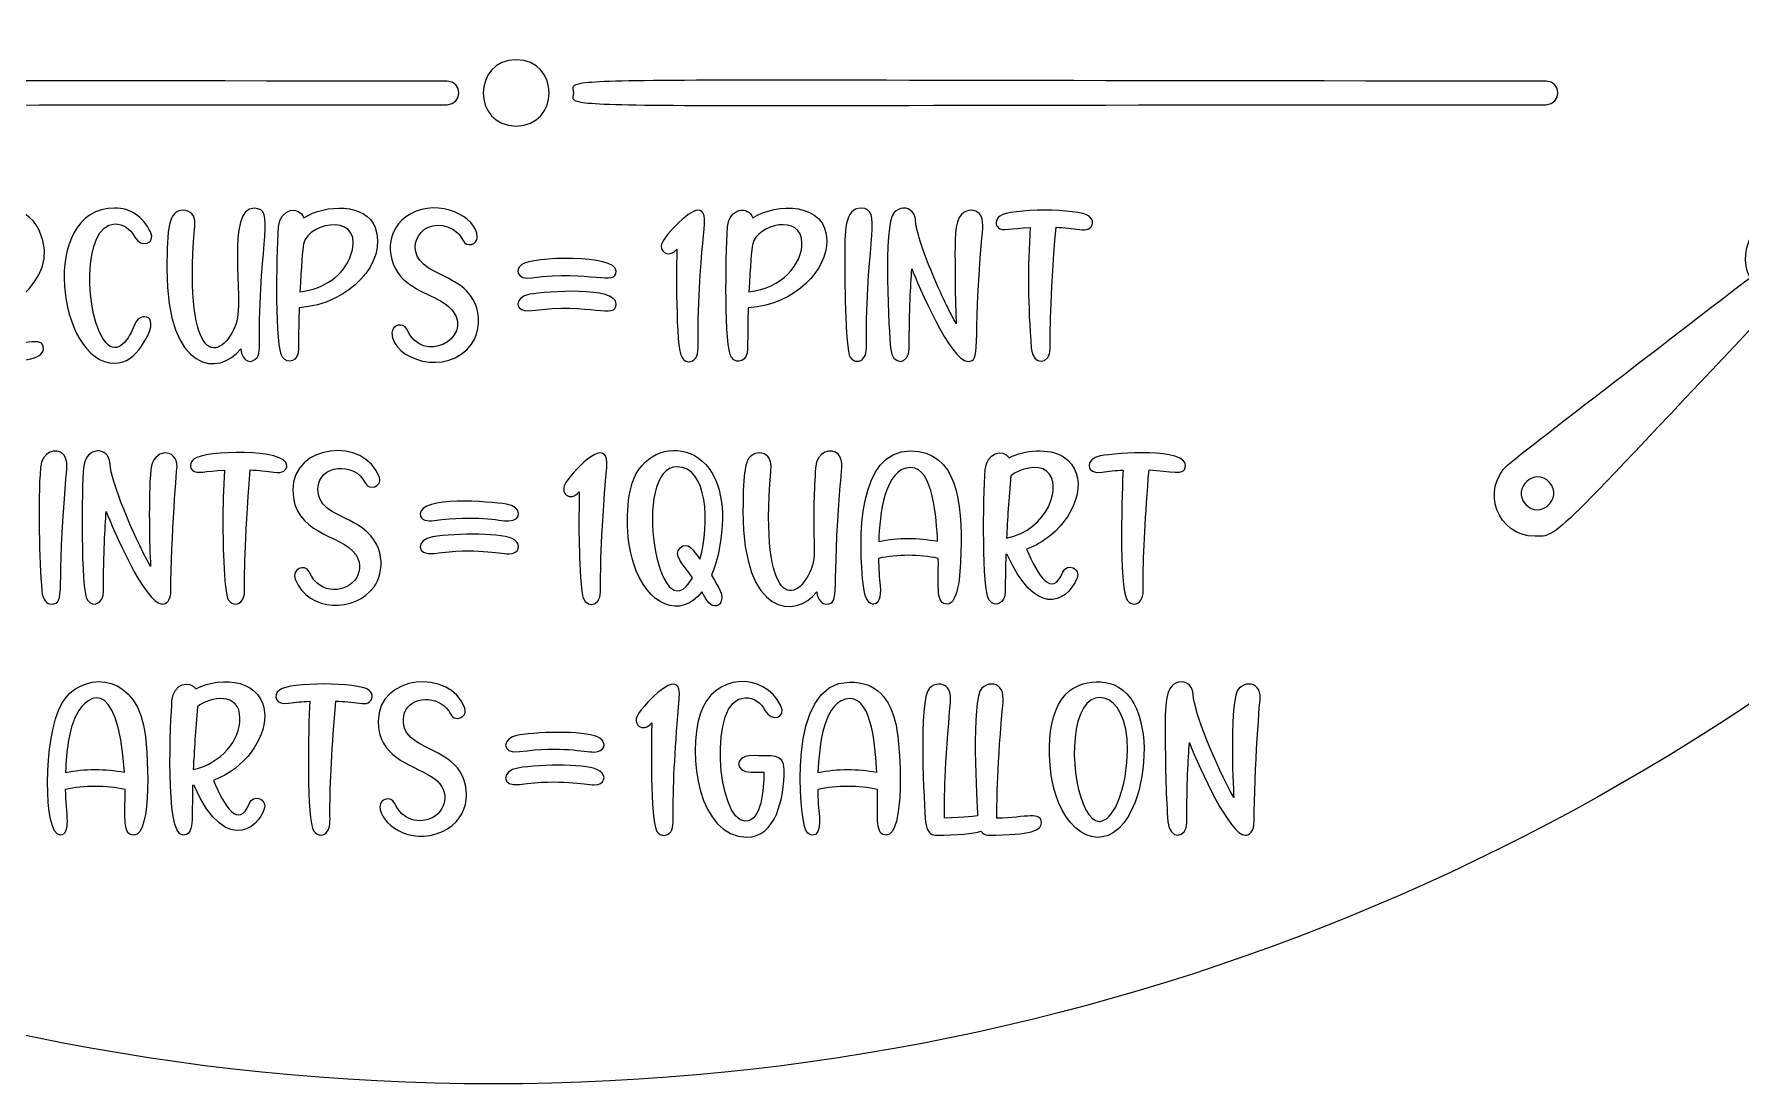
# Model space of a CAD drawing. Header units: inches. Extents: x 22.21 to 28.21, y -9.08 to -3.08.
# Drawn here: x 24.603 to 26.864, y -9.083 to -7.692 of the extents above; entities that cross this region are included whole.
import ezdxf

# ---------------------------------------------------------------- set-up
doc = ezdxf.new("R2010")
doc.units = ezdxf.units.IN
doc.header["$MEASUREMENT"] = 0
doc.layers.add('_U+0421_U+043B_U+043E_U+0439 1', color=7, linetype='Continuous')

msp = doc.modelspace()

# ---------------------------------------------------------------- linework, layer by layer
at = {"layer": '_U+0421_U+043B_U+043E_U+0439 1', "color": 1, "lineweight": 9, "true_color": 0xff0000}
msp.add_open_spline([(25.2111, -3.0833), (23.5543, -3.0833), (22.2111, -4.4265), (22.2111, -6.0833), (22.2111, -7.7402), (23.5543, -9.0833), (25.2111, -9.0833), (26.868, -9.0833), (28.2111, -7.7402), (28.2111, -6.0833), (28.2111, -4.4265), (26.868, -3.0833), (25.2111, -3.0833)], degree=3, knots=[0, 0, 0, 0, 1, 1, 1, 2, 2, 2, 3, 3, 3, 4, 4, 4, 4], dxfattribs=at)
at = {"layer": '_U+0421_U+043B_U+043E_U+0439 1', "color": 7, "lineweight": 9, "true_color": 0xffffff}
for points, knots in [([(25.2413, -7.8138), (25.1831, -7.8138), (25.1832, -7.7259), (25.2413, -7.7259), (25.2994, -7.7259), (25.2993, -7.8138), (25.2413, -7.8138)], [0, 0, 0, 0, 1, 1, 1, 2, 2, 2, 2]), ([(25.1498, -7.7855), (23.7851, -7.7855), (23.8612, -7.7929), (23.8612, -7.7698), (23.8612, -7.7467), (23.7854, -7.7542), (25.1498, -7.7542), (25.1704, -7.7542), (25.1704, -7.7855), (25.1498, -7.7855)], [0, 0, 0, 0, 1, 1, 1, 2, 2, 2, 3, 3, 3, 3]), ([(26.6057, -7.7855), (25.241, -7.7855), (25.3171, -7.7929), (25.3171, -7.7698), (25.3171, -7.7467), (25.2413, -7.7542), (26.6057, -7.7542), (26.6263, -7.7542), (26.6263, -7.7855), (26.6057, -7.7855)], [0, 0, 0, 0, 1, 1, 1, 2, 2, 2, 3, 3, 3, 3]), ([(26.8758, -8.0148), (26.8521, -8.0329), (26.5706, -8.2488), (26.555, -8.2628), (26.519, -8.295), (26.5403, -8.3576), (26.5913, -8.3576), (26.6222, -8.3576), (26.6121, -8.3626), (26.9073, -8.0503), (26.9839, -8.1037), (27.1291, -7.9316), (27.0748, -7.8709), (27.0209, -7.8105), (26.8344, -7.9356), (26.8758, -8.0148)], [0, 0, 0, 0, 1, 1, 1, 2, 2, 2, 3, 3, 3, 4, 4, 4, 5, 5, 5, 5]), ([(25.158, -8.0598), (25.1443, -8.0408), (25.1137, -8.0374), (25.0916, -8.0166), (25.0683, -7.9946), (25.066, -7.9494), (25.1015, -7.93), (25.1388, -7.9096), (25.1898, -7.9339), (25.1898, -7.961), (25.1898, -7.9709), (25.1755, -7.9755), (25.1704, -7.9649), (25.1677, -7.9592), (25.1634, -7.9545), (25.1576, -7.9511), (25.1188, -7.9281), (25.0863, -7.9778), (25.1249, -8.0017), (25.1471, -8.0155), (25.175, -8.0219), (25.1869, -8.049), (25.193, -8.0628), (25.194, -8.0867), (25.1823, -8.1027), (25.1498, -8.1473), (25.0767, -8.1232), (25.0767, -8.0879), (25.0767, -8.0771), (25.0919, -8.0735), (25.0962, -8.0831), (25.1179, -8.1318), (25.1835, -8.095), (25.158, -8.0598)], [0, 0, 0, 0, 1, 1, 1, 2, 2, 2, 3, 3, 3, 4, 4, 4, 5, 5, 5, 6, 6, 6, 7, 7, 7, 8, 8, 8, 9, 9, 9, 10, 10, 10, 11, 11, 11, 11]), ([(24.5295, -8.1028), (24.5907, -8.1066), (24.6151, -8.0903), (24.6151, -8.1088), (24.6151, -8.1246), (24.5804, -8.1257), (24.5512, -8.1257), (24.5226, -8.1257), (24.5148, -8.1242), (24.5113, -8.1229), (24.4927, -8.116), (24.5084, -8.0731), (24.533, -8.049), (24.5629, -8.0197), (24.5843, -8.0082), (24.5843, -7.98), (24.5843, -7.9353), (24.5382, -7.9345), (24.5239, -7.9683), (24.5221, -7.9722), (24.5186, -7.9744), (24.514, -7.9744), (24.4878, -7.9744), (24.5148, -7.9226), (24.5603, -7.9226), (24.5847, -7.9226), (24.6012, -7.9343), (24.6093, -7.9519), (24.644, -8.0265), (24.5428, -8.0593), (24.5295, -8.1028)], [0, 0, 0, 0, 1, 1, 1, 2, 2, 2, 3, 3, 3, 4, 4, 4, 5, 5, 5, 6, 6, 6, 7, 7, 7, 8, 8, 8, 9, 9, 9, 10, 10, 10, 10]), ([(24.6979, -8.1011), (24.713, -8.1186), (24.7285, -8.0973), (24.7365, -8.0754), (24.7417, -8.0606), (24.7753, -8.0605), (24.745, -8.1055), (24.7365, -8.1182), (24.7246, -8.1283), (24.7094, -8.1283), (24.6337, -8.1283), (24.6074, -7.9226), (24.7094, -7.9226), (24.7305, -7.9226), (24.7465, -7.9332), (24.7568, -7.9542), (24.7644, -7.9704), (24.7443, -7.9758), (24.736, -7.961), (24.7297, -7.9493), (24.721, -7.9436), (24.7094, -7.9436), (24.6663, -7.9436), (24.6688, -8.068), (24.6979, -8.1011)], [0, 0, 0, 0, 1, 1, 1, 2, 2, 2, 3, 3, 3, 4, 4, 4, 5, 5, 5, 6, 6, 6, 7, 7, 7, 8, 8, 8, 8]), ([(24.8153, -7.9503), (24.7997, -8.1353), (24.8513, -8.1291), (24.8707, -8.0741), (24.8808, -8.0458), (24.8559, -7.921), (24.8946, -7.9227), (24.9223, -7.9236), (24.9012, -7.9639), (24.9012, -8.0935), (24.9012, -8.1014), (24.9024, -8.1145), (24.898, -8.1206), (24.8914, -8.1296), (24.8784, -8.1271), (24.8763, -8.1092), (24.8493, -8.1452), (24.7786, -8.1431), (24.7786, -8.0029), (24.7786, -7.9499), (24.7803, -7.9254), (24.8004, -7.9254), (24.8047, -7.9254), (24.8087, -7.9272), (24.8115, -7.9303), (24.8166, -7.9361), (24.8159, -7.9427), (24.8153, -7.9503)], [0, 0, 0, 0, 1, 1, 1, 2, 2, 2, 3, 3, 3, 4, 4, 4, 5, 5, 5, 6, 6, 6, 7, 7, 7, 8, 8, 8, 9, 9, 9, 9]), ([(25.0545, -7.9481), (25.0545, -7.9481), (25.0545, -7.9481), (25.0545, -7.9481), (25.043, -7.9164), (24.9879, -7.9167), (24.9601, -7.9356), (24.9544, -7.9191), (24.9281, -7.9222), (24.9266, -7.9476), (24.9236, -7.9902), (24.922, -8.1064), (24.9317, -8.1203), (24.9388, -8.1304), (24.953, -8.1258), (24.953, -8.1091), (24.953, -8.0879), (24.9533, -8.0696), (24.9538, -8.0546), (25.0212, -8.0502), (25.071, -7.994), (25.0545, -7.9481)], [0, 0, 0, 0, 1, 1, 1, 2, 2, 2, 3, 3, 3, 4, 4, 4, 5, 5, 5, 6, 6, 6, 7, 7, 7, 7]), ([(25.0209, -7.9886), (25.0124, -8.0101), (24.9877, -8.0304), (24.9548, -8.0335), (24.9565, -7.9991), (24.9581, -7.9777), (24.9597, -7.9699), (24.9663, -7.9389), (25.0448, -7.9279), (25.0209, -7.9886)], [0, 0, 0, 0, 1, 1, 1, 2, 2, 2, 3, 3, 3, 3]), ([(25.4541, -7.9769), (25.4451, -7.9882), (25.4334, -7.9831), (25.4334, -7.9729), (25.4334, -7.9619), (25.4702, -7.9253), (25.4816, -7.9253), (25.5016, -7.9253), (25.4823, -7.9592), (25.4823, -8.0945), (25.4823, -8.1023), (25.4836, -8.1151), (25.4792, -8.1211), (25.4743, -8.1279), (25.4661, -8.1281), (25.461, -8.1208), (25.4519, -8.1079), (25.4538, -7.9926), (25.4541, -7.9769)], [0, 0, 0, 0, 1, 1, 1, 2, 2, 2, 3, 3, 3, 4, 4, 4, 5, 5, 5, 6, 6, 6, 6]), ([(25.5549, -7.9356), (25.5492, -7.919), (25.5229, -7.9223), (25.5214, -7.9476), (25.5186, -7.989), (25.5169, -8.1064), (25.5266, -8.1203), (25.534, -8.1308), (25.5479, -8.1253), (25.5479, -8.1091), (25.5479, -8.0879), (25.5482, -8.0696), (25.5487, -8.0546), (25.6135, -8.0504), (25.6529, -8.0028), (25.6529, -7.966), (25.6529, -7.9142), (25.5849, -7.9153), (25.5549, -7.9356)], [0, 0, 0, 0, 1, 1, 1, 2, 2, 2, 3, 3, 3, 4, 4, 4, 5, 5, 5, 6, 6, 6, 6]), ([(25.6199, -7.9695), (25.6199, -7.9962), (25.5933, -8.0294), (25.5496, -8.0335), (25.5513, -7.9991), (25.553, -7.9777), (25.5546, -7.9699), (25.5599, -7.9449), (25.6199, -7.9285), (25.6199, -7.9695)], [0, 0, 0, 0, 1, 1, 1, 2, 2, 2, 3, 3, 3, 3]), ([(25.6985, -7.9226), (25.7264, -7.9234), (25.7052, -7.9621), (25.7052, -8.0935), (25.7052, -8.1014), (25.7064, -8.1145), (25.702, -8.1206), (25.6971, -8.1273), (25.6889, -8.1275), (25.6839, -8.1203), (25.6765, -8.1099), (25.6766, -8.0043), (25.6766, -7.9916), (25.6766, -7.9537), (25.6755, -7.9226), (25.6985, -7.9226)], [0, 0, 0, 0, 1, 1, 1, 2, 2, 2, 3, 3, 3, 4, 4, 4, 5, 5, 5, 5]), ([(25.7984, -8.0232), (25.8071, -8.0429), (25.8157, -8.0606), (25.8242, -8.076), (25.8231, -8.0517), (25.8226, -8.0239), (25.8226, -7.9933), (25.8226, -7.9674), (25.8217, -7.9401), (25.8313, -7.931), (25.8394, -7.9232), (25.8496, -7.924), (25.8552, -7.9303), (25.8616, -7.9374), (25.859, -7.9527), (25.8581, -7.9627), (25.8458, -8.1083), (25.8578, -8.1258), (25.8396, -8.1258), (25.8168, -8.1258), (25.7739, -8.0244), (25.7654, -8.0031), (25.7639, -8.0259), (25.7619, -8.0564), (25.7619, -8.1089), (25.7619, -8.13), (25.739, -8.1329), (25.7371, -8.1079), (25.7357, -8.0912), (25.7267, -7.9435), (25.742, -7.9284), (25.749, -7.9216), (25.7593, -7.9203), (25.7659, -7.9276), (25.7721, -7.9346), (25.7695, -7.9395), (25.7714, -7.9476), (25.7714, -7.9476), (25.7762, -7.9727), (25.7984, -8.0232)], [0, 0, 0, 0, 1, 1, 1, 2, 2, 2, 3, 3, 3, 4, 4, 4, 5, 5, 5, 6, 6, 6, 7, 7, 7, 8, 8, 8, 9, 9, 9, 10, 10, 10, 11, 11, 11, 12, 12, 12, 13, 13, 13, 13]), ([(25.9877, -7.9509), (25.978, -7.9494), (25.9675, -7.9484), (25.9564, -7.9479), (25.948, -8.0486), (25.9487, -8.0899), (25.9487, -8.1091), (25.9487, -8.1299), (25.9257, -8.1328), (25.9237, -8.108), (25.919, -8.0516), (25.919, -8.0018), (25.9221, -7.9481), (25.8959, -7.9494), (25.8859, -7.9536), (25.8801, -7.9486), (25.876, -7.9451), (25.8757, -7.9383), (25.8818, -7.9333), (25.8952, -7.9226), (25.987, -7.9228), (26.0001, -7.9333), (26.0065, -7.9385), (26.0065, -7.9468), (25.9993, -7.9502), (25.9993, -7.9502), (25.9993, -7.9502), (25.9993, -7.9502), (25.9964, -7.9515), (25.9928, -7.9517), (25.9877, -7.9509)], [0, 0, 0, 0, 1, 1, 1, 2, 2, 2, 3, 3, 3, 4, 4, 4, 5, 5, 5, 6, 6, 6, 7, 7, 7, 8, 8, 8, 9, 9, 9, 10, 10, 10, 10]), ([(25.3737, -8.0063), (25.3737, -8.0267), (25.3399, -8.004), (25.2619, -8.015), (25.2423, -8.0177), (25.2387, -8.0046), (25.2486, -7.9973), (25.2625, -7.9871), (25.3737, -7.983), (25.3737, -8.0063)], [0, 0, 0, 0, 1, 1, 1, 2, 2, 2, 3, 3, 3, 3]), ([(25.3737, -8.0498), (25.3737, -8.0701), (25.34, -8.0476), (25.2619, -8.0585), (25.2374, -8.0619), (25.2378, -8.04), (25.2594, -8.0367), (25.2821, -8.0331), (25.3737, -8.026), (25.3737, -8.0498)], [0, 0, 0, 0, 1, 1, 1, 2, 2, 2, 3, 3, 3, 3]), ([(25.0296, -8.4129), (25.0358, -8.4027), (25.0343, -8.389), (25.0288, -8.3815), (25.009, -8.3541), (24.9454, -8.3555), (24.9454, -8.2961), (24.9454, -8.2346), (25.0408, -8.2259), (25.06, -8.2791), (25.064, -8.2913), (25.0469, -8.2984), (25.0412, -8.2866), (25.0277, -8.2584), (24.9787, -8.262), (24.9787, -8.2948), (24.9787, -8.3217), (25.0022, -8.3256), (25.0305, -8.342), (25.0707, -8.3653), (25.0661, -8.4067), (25.0531, -8.4244), (25.0283, -8.4585), (24.9659, -8.4586), (24.9486, -8.4145), (24.9429, -8.4011), (24.9616, -8.393), (24.967, -8.4048), (24.9815, -8.4373), (25.0179, -8.432), (25.0296, -8.4129)], [0, 0, 0, 0, 1, 1, 1, 2, 2, 2, 3, 3, 3, 4, 4, 4, 5, 5, 5, 6, 6, 6, 7, 7, 7, 8, 8, 8, 9, 9, 9, 10, 10, 10, 10]), ([(25.3613, -8.2665), (25.3525, -8.3645), (25.3531, -8.4083), (25.3531, -8.4313), (25.3531, -8.4521), (25.3301, -8.4551), (25.3281, -8.4303), (25.3238, -8.3793), (25.3241, -8.3401), (25.3249, -8.2986), (25.3136, -8.3127), (25.2964, -8.3009), (25.3081, -8.285), (25.3304, -8.2546), (25.3651, -8.2274), (25.3613, -8.2665)], [0, 0, 0, 0, 1, 1, 1, 2, 2, 2, 3, 3, 3, 4, 4, 4, 5, 5, 5, 5]), ([(25.5138, -8.4388), (25.5138, -8.4351), (25.5122, -8.4283), (25.4998, -8.4093), (25.5043, -8.3989), (25.5078, -8.3873), (25.5102, -8.3747), (25.5388, -8.2257), (25.418, -8.2148), (25.395, -8.2871), (25.3866, -8.3136), (25.3859, -8.3585), (25.3967, -8.3929), (25.4148, -8.4507), (25.4596, -8.4673), (25.4873, -8.4312), (25.4917, -8.4385), (25.4962, -8.4499), (25.5045, -8.4499), (25.506, -8.4499), (25.5138, -8.4494), (25.5138, -8.4388)], [0, 0, 0, 0, 1, 1, 1, 2, 2, 2, 3, 3, 3, 4, 4, 4, 5, 5, 5, 6, 6, 6, 7, 7, 7, 7]), ([(24.6257, -8.4474), (24.6201, -8.4474), (24.6139, -8.4426), (24.6129, -8.4296), (24.6097, -8.3908), (24.6075, -8.3116), (24.6111, -8.2669), (24.613, -8.245), (24.632, -8.2388), (24.642, -8.2495), (24.6481, -8.2566), (24.6458, -8.2718), (24.6449, -8.2817), (24.6318, -8.4295), (24.6453, -8.4474), (24.6257, -8.4474)], [0, 0, 0, 0, 1, 1, 1, 2, 2, 2, 3, 3, 3, 4, 4, 4, 5, 5, 5, 5]), ([(24.7839, -8.4292), (24.7839, -8.4427), (24.7777, -8.4475), (24.7723, -8.4475), (24.7495, -8.4475), (24.7066, -8.3461), (24.6981, -8.3248), (24.6966, -8.3476), (24.6946, -8.3781), (24.6946, -8.4306), (24.6946, -8.447), (24.6808, -8.4525), (24.6734, -8.442), (24.6637, -8.4282), (24.6661, -8.2909), (24.668, -8.2669), (24.6705, -8.2381), (24.7019, -8.2376), (24.7032, -8.2614), (24.7042, -8.2843), (24.7327, -8.3539), (24.7569, -8.3977), (24.7556, -8.3692), (24.7539, -8.3081), (24.7572, -8.2692), (24.7597, -8.2412), (24.7921, -8.2396), (24.7921, -8.2655), (24.7921, -8.2583), (24.7839, -8.3633), (24.7839, -8.4292)], [0, 0, 0, 0, 1, 1, 1, 2, 2, 2, 3, 3, 3, 4, 4, 4, 5, 5, 5, 6, 6, 6, 7, 7, 7, 8, 8, 8, 9, 9, 9, 10, 10, 10, 10]), ([(24.8527, -8.3394), (24.8527, -8.3182), (24.8534, -8.2948), (24.8548, -8.2698), (24.8286, -8.2711), (24.8186, -8.2753), (24.8128, -8.2703), (24.8087, -8.2669), (24.8084, -8.26), (24.8145, -8.2551), (24.8284, -8.2439), (24.9375, -8.2405), (24.9375, -8.2639), (24.9375, -8.2695), (24.9326, -8.2746), (24.9204, -8.2726), (24.9107, -8.2711), (24.9002, -8.2701), (24.8891, -8.2696), (24.8807, -8.3704), (24.8814, -8.4116), (24.8814, -8.4308), (24.8814, -8.4356), (24.8804, -8.4394), (24.8783, -8.4423), (24.8735, -8.4487), (24.8656, -8.4495), (24.8602, -8.4421), (24.8533, -8.4325), (24.8527, -8.3511), (24.8527, -8.3394)], [0, 0, 0, 0, 1, 1, 1, 2, 2, 2, 3, 3, 3, 4, 4, 4, 5, 5, 5, 6, 6, 6, 7, 7, 7, 8, 8, 8, 9, 9, 9, 10, 10, 10, 10]), ([(25.6522, -8.4474), (25.647, -8.4474), (25.6408, -8.4429), (25.6394, -8.431), (25.6124, -8.4669), (25.5417, -8.4648), (25.5417, -8.3246), (25.5417, -8.2688), (25.5463, -8.2569), (25.5507, -8.2526), (25.5588, -8.2451), (25.5689, -8.2456), (25.5746, -8.252), (25.5798, -8.2578), (25.5791, -8.2644), (25.5785, -8.272), (25.5632, -8.4527), (25.6136, -8.4533), (25.6339, -8.3959), (25.6371, -8.3868), (25.6361, -8.3679), (25.6358, -8.3579), (25.6349, -8.3291), (25.636, -8.2956), (25.6379, -8.267), (25.6391, -8.2451), (25.6588, -8.2389), (25.6682, -8.2493), (25.6753, -8.2572), (25.6721, -8.2728), (25.6706, -8.2908), (25.6589, -8.4291), (25.6713, -8.4474), (25.6522, -8.4474)], [0, 0, 0, 0, 1, 1, 1, 2, 2, 2, 3, 3, 3, 4, 4, 4, 5, 5, 5, 6, 6, 6, 7, 7, 7, 8, 8, 8, 9, 9, 9, 10, 10, 10, 11, 11, 11, 11]), ([(25.8304, -8.3784), (25.8323, -8.3131), (25.8256, -8.2445), (25.7635, -8.2445), (25.6945, -8.2445), (25.6933, -8.3589), (25.7016, -8.4266), (25.7053, -8.4559), (25.7267, -8.4545), (25.7235, -8.4232), (25.7223, -8.4129), (25.7215, -8.4006), (25.7213, -8.3868), (25.7462, -8.3814), (25.7756, -8.3814), (25.8005, -8.3868), (25.8008, -8.4264), (25.7974, -8.4474), (25.8121, -8.4474), (25.8283, -8.4474), (25.8297, -8.4003), (25.8304, -8.3784)], [0, 0, 0, 0, 1, 1, 1, 2, 2, 2, 3, 3, 3, 4, 4, 4, 5, 5, 5, 6, 6, 6, 7, 7, 7, 7]), ([(25.9661, -8.2522), (25.9475, -8.24), (25.9141, -8.2432), (25.8943, -8.2534), (25.8857, -8.2412), (25.8643, -8.2468), (25.8626, -8.2693), (25.8601, -8.3078), (25.8579, -8.4282), (25.868, -8.4421), (25.8756, -8.4525), (25.8892, -8.4469), (25.8892, -8.4308), (25.8892, -8.4131), (25.8895, -8.3967), (25.89, -8.3817), (25.8906, -8.3817), (25.8913, -8.3816), (25.8919, -8.3815), (25.9272, -8.4628), (25.9692, -8.4489), (25.9845, -8.4128), (25.99, -8.4005), (25.971, -8.3917), (25.9654, -8.4051), (25.9512, -8.4401), (25.9319, -8.4096), (25.9175, -8.3748), (25.929, -8.3704), (25.9396, -8.3642), (25.9491, -8.3564), (25.9855, -8.3267), (26.0009, -8.2751), (25.9661, -8.2522)], [0, 0, 0, 0, 1, 1, 1, 2, 2, 2, 3, 3, 3, 4, 4, 4, 5, 5, 5, 6, 6, 6, 7, 7, 7, 8, 8, 8, 9, 9, 9, 10, 10, 10, 11, 11, 11, 11]), ([(26.128, -8.2639), (26.128, -8.2785), (26.1075, -8.2708), (26.0796, -8.2696), (26.0746, -8.3299), (26.072, -8.3791), (26.0719, -8.4157), (26.0719, -8.4235), (26.0731, -8.4363), (26.0687, -8.4423), (26.064, -8.4487), (26.0561, -8.4495), (26.0507, -8.4421), (26.0393, -8.4264), (26.0441, -8.29), (26.0452, -8.2698), (26.0354, -8.2703), (26.026, -8.2713), (26.0174, -8.2726), (25.9946, -8.2762), (25.9951, -8.2543), (26.0149, -8.251), (26.0381, -8.2469), (26.128, -8.2403), (26.128, -8.2639)], [0, 0, 0, 0, 1, 1, 1, 2, 2, 2, 3, 3, 3, 4, 4, 4, 5, 5, 5, 6, 6, 6, 7, 7, 7, 8, 8, 8, 8]), ([(25.4583, -8.373), (25.4583, -8.373), (25.4583, -8.373), (25.4583, -8.373), (25.4485, -8.3825), (25.4615, -8.3931), (25.4748, -8.4124), (25.4291, -8.4932), (25.3927, -8.2653), (25.4547, -8.2653), (25.4945, -8.2653), (25.4984, -8.3409), (25.4847, -8.3877), (25.4765, -8.3765), (25.4685, -8.3632), (25.4583, -8.373)], [0, 0, 0, 0, 1, 1, 1, 2, 2, 2, 3, 3, 3, 4, 4, 4, 5, 5, 5, 5]), ([(25.7996, -8.3642), (25.7737, -8.3591), (25.7475, -8.3592), (25.7216, -8.3643), (25.7226, -8.3296), (25.7293, -8.2664), (25.764, -8.2664), (25.7941, -8.2664), (25.7978, -8.3351), (25.7996, -8.3642)], [0, 0, 0, 0, 1, 1, 1, 2, 2, 2, 3, 3, 3, 3]), ([(25.8908, -8.3602), (25.892, -8.3358), (25.8939, -8.3079), (25.8964, -8.2773), (25.9082, -8.2678), (25.9328, -8.262), (25.9439, -8.2711), (25.9662, -8.2895), (25.9457, -8.3491), (25.8908, -8.3602)], [0, 0, 0, 0, 1, 1, 1, 2, 2, 2, 3, 3, 3, 3]), ([(26.5783, -8.3149), (26.5595, -8.2939), (26.5913, -8.2652), (26.6102, -8.2863), (26.6291, -8.3074), (26.5971, -8.336), (26.5783, -8.3149)], [0, 0, 0, 0, 1, 1, 1, 2, 2, 2, 2]), ([(25.1143, -8.328), (25.1143, -8.3041), (25.2062, -8.3114), (25.2284, -8.3149), (25.2492, -8.3181), (25.2494, -8.3372), (25.2316, -8.3372), (25.2177, -8.3372), (25.1885, -8.3289), (25.1326, -8.3368), (25.1238, -8.338), (25.1143, -8.3367), (25.1143, -8.328)], [0, 0, 0, 0, 1, 1, 1, 2, 2, 2, 3, 3, 3, 4, 4, 4, 4]), ([(25.2316, -8.3807), (25.2177, -8.3807), (25.1885, -8.3724), (25.1326, -8.3803), (25.1073, -8.3838), (25.1094, -8.3615), (25.1302, -8.3584), (25.1631, -8.3532), (25.2252, -8.3526), (25.2391, -8.3624), (25.2486, -8.3692), (25.2452, -8.3807), (25.2316, -8.3807)], [0, 0, 0, 0, 1, 1, 1, 2, 2, 2, 3, 3, 3, 4, 4, 4, 4]), ([(24.6393, -8.5793), (24.6139, -8.6242), (24.6152, -8.7536), (24.637, -8.7536), (24.6519, -8.7536), (24.6445, -8.7246), (24.644, -8.693), (24.669, -8.6877), (24.6983, -8.6877), (24.7231, -8.693), (24.7234, -8.7327), (24.72, -8.7536), (24.7347, -8.7536), (24.7594, -8.7536), (24.7544, -8.6398), (24.7476, -8.608), (24.7321, -8.535), (24.6628, -8.5379), (24.6393, -8.5793)], [0, 0, 0, 0, 1, 1, 1, 2, 2, 2, 3, 3, 3, 4, 4, 4, 5, 5, 5, 6, 6, 6, 6]), ([(24.7223, -8.6704), (24.6964, -8.6654), (24.6702, -8.6654), (24.6443, -8.6706), (24.6452, -8.6409), (24.6491, -8.6171), (24.6559, -8.6), (24.6686, -8.5681), (24.7136, -8.5354), (24.7223, -8.6704)], [0, 0, 0, 0, 1, 1, 1, 2, 2, 2, 3, 3, 3, 3]), ([(24.9081, -8.5958), (24.9081, -8.5472), (24.8515, -8.5419), (24.817, -8.5596), (24.8091, -8.5484), (24.7871, -8.5515), (24.7853, -8.5755), (24.7838, -8.599), (24.7753, -8.7536), (24.7997, -8.7536), (24.8156, -8.7536), (24.8111, -8.7328), (24.8127, -8.688), (24.8133, -8.6879), (24.814, -8.6878), (24.8146, -8.6877), (24.8583, -8.7886), (24.9081, -8.7358), (24.9081, -8.7147), (24.9081, -8.7044), (24.8929, -8.6999), (24.8881, -8.7114), (24.8739, -8.7463), (24.8547, -8.7159), (24.8402, -8.6811), (24.883, -8.6646), (24.9081, -8.6264), (24.9081, -8.5958)], [0, 0, 0, 0, 1, 1, 1, 2, 2, 2, 3, 3, 3, 4, 4, 4, 5, 5, 5, 6, 6, 6, 7, 7, 7, 8, 8, 8, 9, 9, 9, 9]), ([(25.1436, -8.7489), (25.0992, -8.769), (25.0607, -8.7365), (25.0607, -8.7159), (25.0607, -8.7051), (25.0758, -8.7014), (25.0801, -8.7111), (25.0904, -8.7343), (25.1135, -8.7397), (25.1309, -8.7301), (25.1505, -8.7193), (25.1546, -8.6915), (25.1288, -8.6759), (25.1009, -8.6589), (25.0585, -8.6509), (25.0585, -8.6024), (25.0585, -8.5411), (25.1539, -8.5321), (25.1732, -8.5854), (25.1745, -8.5894), (25.1737, -8.5938), (25.17, -8.5966), (25.1647, -8.6005), (25.1576, -8.5996), (25.1543, -8.5929), (25.1433, -8.5697), (25.1068, -8.5673), (25.0953, -8.5877), (25.0897, -8.5978), (25.0914, -8.611), (25.0963, -8.618), (25.1094, -8.6368), (25.1379, -8.6396), (25.1592, -8.6599), (25.1592, -8.6599), (25.1592, -8.6599), (25.1592, -8.6599), (25.1835, -8.6833), (25.1826, -8.7314), (25.1436, -8.7489)], [0, 0, 0, 0, 1, 1, 1, 2, 2, 2, 3, 3, 3, 4, 4, 4, 5, 5, 5, 6, 6, 6, 7, 7, 7, 8, 8, 8, 9, 9, 9, 10, 10, 10, 11, 11, 11, 12, 12, 12, 13, 13, 13, 13]), ([(25.4573, -8.5728), (25.4519, -8.6331), (25.4492, -8.6834), (25.4492, -8.7224), (25.4492, -8.7303), (25.4504, -8.7431), (25.446, -8.7491), (25.4411, -8.7558), (25.4329, -8.756), (25.4278, -8.7488), (25.4185, -8.7355), (25.4206, -8.6208), (25.4209, -8.6048), (25.4097, -8.619), (25.3925, -8.6071), (25.4042, -8.5913), (25.4197, -8.57), (25.4616, -8.5294), (25.4573, -8.5728)], [0, 0, 0, 0, 1, 1, 1, 2, 2, 2, 3, 3, 3, 4, 4, 4, 5, 5, 5, 6, 6, 6, 6]), ([(25.5963, -8.6668), (25.5963, -8.7056), (25.5852, -8.7563), (25.5465, -8.7563), (25.4833, -8.7563), (25.4676, -8.648), (25.485, -8.5933), (25.5021, -8.5395), (25.569, -8.5361), (25.592, -8.5821), (25.5994, -8.598), (25.5797, -8.6041), (25.5713, -8.589), (25.565, -8.5773), (25.5562, -8.5716), (25.5446, -8.5716), (25.4942, -8.5716), (25.5078, -8.7353), (25.5446, -8.7353), (25.5667, -8.7353), (25.5691, -8.6924), (25.5694, -8.6704), (25.5694, -8.6704), (25.5525, -8.6704), (25.5525, -8.6704), (25.5301, -8.6704), (25.5307, -8.6483), (25.5523, -8.6483), (25.5805, -8.6488), (25.5963, -8.645), (25.5963, -8.6668)], [0, 0, 0, 0, 1, 1, 1, 2, 2, 2, 3, 3, 3, 4, 4, 4, 5, 5, 5, 6, 6, 6, 7, 7, 7, 8, 8, 8, 9, 9, 9, 10, 10, 10, 10]), ([(25.9753, -8.5616), (25.9408, -8.5873), (25.9438, -8.6612), (25.9557, -8.6991), (25.9752, -8.7617), (26.0293, -8.7809), (26.0579, -8.7176), (26.0756, -8.678), (26.0798, -8.6166), (26.0594, -8.5791), (26.0373, -8.5389), (25.9925, -8.5488), (25.9753, -8.5616)], [0, 0, 0, 0, 1, 1, 1, 2, 2, 2, 3, 3, 3, 4, 4, 4, 4]), ([(24.8754, -8.599), (24.8754, -8.6271), (24.851, -8.6589), (24.8135, -8.6665), (24.8147, -8.642), (24.8165, -8.6141), (24.819, -8.5835), (24.8356, -8.5703), (24.8754, -8.563), (24.8754, -8.599)], [0, 0, 0, 0, 1, 1, 1, 2, 2, 2, 3, 3, 3, 3]), ([(25.0451, -8.5782), (25.0422, -8.5795), (25.0386, -8.5797), (25.0335, -8.5789), (25.0238, -8.5774), (25.0133, -8.5764), (25.0023, -8.5759), (24.9972, -8.6362), (24.9946, -8.6853), (24.9945, -8.7219), (24.9945, -8.7297), (24.9957, -8.7426), (24.9914, -8.7485), (24.9867, -8.755), (24.9787, -8.7558), (24.9733, -8.7483), (24.9633, -8.7344), (24.9659, -8.6116), (24.9679, -8.5761), (24.958, -8.5766), (24.9487, -8.5775), (24.9401, -8.5789), (24.9225, -8.5817), (24.9184, -8.5688), (24.9277, -8.5613), (24.941, -8.5506), (25.0328, -8.5507), (25.0459, -8.5613), (25.0523, -8.5664), (25.0523, -8.5747), (25.0451, -8.5782)], [0, 0, 0, 0, 1, 1, 1, 2, 2, 2, 3, 3, 3, 4, 4, 4, 5, 5, 5, 6, 6, 6, 7, 7, 7, 8, 8, 8, 9, 9, 9, 10, 10, 10, 10]), ([(25.683, -8.5507), (25.5976, -8.5507), (25.6174, -8.733), (25.6249, -8.7469), (25.632, -8.7597), (25.6457, -8.7553), (25.643, -8.7294), (25.6418, -8.7191), (25.641, -8.7069), (25.6408, -8.693), (25.6658, -8.6877), (25.6951, -8.6877), (25.72, -8.693), (25.7203, -8.7327), (25.7169, -8.7536), (25.7316, -8.7536), (25.7567, -8.7536), (25.7509, -8.638), (25.7445, -8.608), (25.7369, -8.5724), (25.7186, -8.5507), (25.683, -8.5507)], [0, 0, 0, 0, 1, 1, 1, 2, 2, 2, 3, 3, 3, 4, 4, 4, 5, 5, 5, 6, 6, 6, 7, 7, 7, 7]), ([(25.937, -8.7374), (25.937, -8.7472), (25.9249, -8.7536), (25.866, -8.7536), (25.8625, -8.7536), (25.8595, -8.7518), (25.857, -8.7483), (25.8465, -8.7519), (25.8266, -8.7536), (25.7964, -8.7536), (25.791, -8.7536), (25.7846, -8.7488), (25.7836, -8.736), (25.7821, -8.7173), (25.7735, -8.5734), (25.7887, -8.5589), (25.7957, -8.5522), (25.8061, -8.551), (25.8125, -8.5582), (25.819, -8.5654), (25.8164, -8.58), (25.8155, -8.5899), (25.8081, -8.6739), (25.8086, -8.7145), (25.8086, -8.7312), (25.8352, -8.7306), (25.8526, -8.7279), (25.8526, -8.7279), (25.8516, -8.713), (25.8432, -8.5732), (25.8582, -8.5589), (25.8658, -8.5517), (25.8761, -8.5515), (25.8821, -8.5582), (25.8885, -8.5654), (25.886, -8.58), (25.8851, -8.5899), (25.8777, -8.6739), (25.8781, -8.7145), (25.8781, -8.7312), (25.9175, -8.7303), (25.937, -8.722), (25.937, -8.7374)], [0, 0, 0, 0, 1, 1, 1, 2, 2, 2, 3, 3, 3, 4, 4, 4, 5, 5, 5, 6, 6, 6, 7, 7, 7, 8, 8, 8, 9, 9, 9, 10, 10, 10, 11, 11, 11, 12, 12, 12, 13, 13, 13, 14, 14, 14, 14]), ([(26.0478, -8.6759), (26.0371, -8.7371), (26.0137, -8.7354), (26.0137, -8.7354), (25.9872, -8.735), (25.9695, -8.6421), (25.9887, -8.5933), (26.0071, -8.5469), (26.0659, -8.5732), (26.0478, -8.6759)], [0, 0, 0, 0, 1, 1, 1, 2, 2, 2, 3, 3, 3, 3]), ([(26.2228, -8.5582), (26.2256, -8.5613), (26.227, -8.5659), (26.227, -8.5717), (26.227, -8.5645), (26.2189, -8.6696), (26.2189, -8.7355), (26.2189, -8.749), (26.2127, -8.7538), (26.2072, -8.7538), (26.1867, -8.7538), (26.1474, -8.6671), (26.1331, -8.631), (26.1316, -8.6539), (26.1296, -8.6843), (26.1296, -8.7369), (26.1296, -8.758), (26.1067, -8.7608), (26.1047, -8.7358), (26.1023, -8.7061), (26.1011, -8.667), (26.1011, -8.6195), (26.1011, -8.5855), (26.0992, -8.5506), (26.1226, -8.5506), (26.1305, -8.5506), (26.1376, -8.5568), (26.1382, -8.5677), (26.1392, -8.5905), (26.1677, -8.6601), (26.1919, -8.7039), (26.191, -8.6844), (26.1854, -8.5718), (26.1989, -8.5589), (26.1989, -8.5589), (26.1989, -8.5589), (26.1989, -8.5589), (26.207, -8.5513), (26.2172, -8.5519), (26.2228, -8.5582)], [0, 0, 0, 0, 1, 1, 1, 2, 2, 2, 3, 3, 3, 4, 4, 4, 5, 5, 5, 6, 6, 6, 7, 7, 7, 8, 8, 8, 9, 9, 9, 10, 10, 10, 11, 11, 11, 12, 12, 12, 13, 13, 13, 13]), ([(25.7191, -8.6704), (25.6933, -8.6654), (25.667, -8.6654), (25.6411, -8.6706), (25.6422, -8.6359), (25.6488, -8.5727), (25.6835, -8.5727), (25.7136, -8.5727), (25.7173, -8.6413), (25.7191, -8.6704)], [0, 0, 0, 0, 1, 1, 1, 2, 2, 2, 3, 3, 3, 3]), ([(25.3522, -8.6252), (25.3617, -8.6319), (25.3585, -8.6435), (25.3448, -8.6435), (25.3309, -8.6435), (25.3017, -8.6351), (25.2458, -8.643), (25.2202, -8.6465), (25.2228, -8.6243), (25.2433, -8.6212), (25.2768, -8.6158), (25.3383, -8.6154), (25.3522, -8.6252)], [0, 0, 0, 0, 1, 1, 1, 2, 2, 2, 3, 3, 3, 4, 4, 4, 4]), ([(25.3522, -8.6687), (25.3617, -8.6754), (25.3584, -8.687), (25.3448, -8.687), (25.3309, -8.687), (25.3017, -8.6787), (25.2458, -8.6865), (25.2204, -8.69), (25.2226, -8.6678), (25.2433, -8.6647), (25.2763, -8.6594), (25.3383, -8.6588), (25.3522, -8.6687)], [0, 0, 0, 0, 1, 1, 1, 2, 2, 2, 3, 3, 3, 4, 4, 4, 4])]:
    msp.add_open_spline(points, degree=3, knots=knots, dxfattribs=at)

doc.saveas('drawing.dxf')
